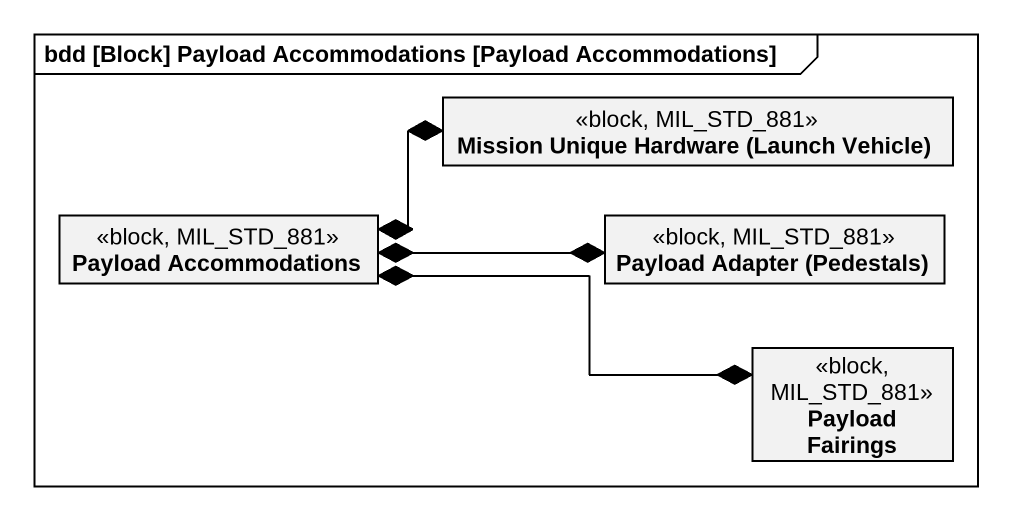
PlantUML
@startuml
mainframe bdd [Block] Payload Accommodations [Payload Accommodations]
hide circle
hide empty members
class "Mission Unique Hardware (Launch Vehicle)" as Mission_Unique_Hardware <<block, MIL_STD_881>>
class "Payload Accommodations" as Payload_Accommodations <<block, MIL_STD_881>>
class "Payload Adapter (Pedestals)" as Payload_Adapter_Pedestals <<block, MIL_STD_881>>
class "Payload Fairings" as Payload_Fairings <<block, MIL_STD_881>>
Payload_Accommodations *-right-* Mission_Unique_Hardware
Payload_Accommodations *-right-* Payload_Adapter_Pedestals
Payload_Accommodations *-right-* Payload_Fairings
@enduml
